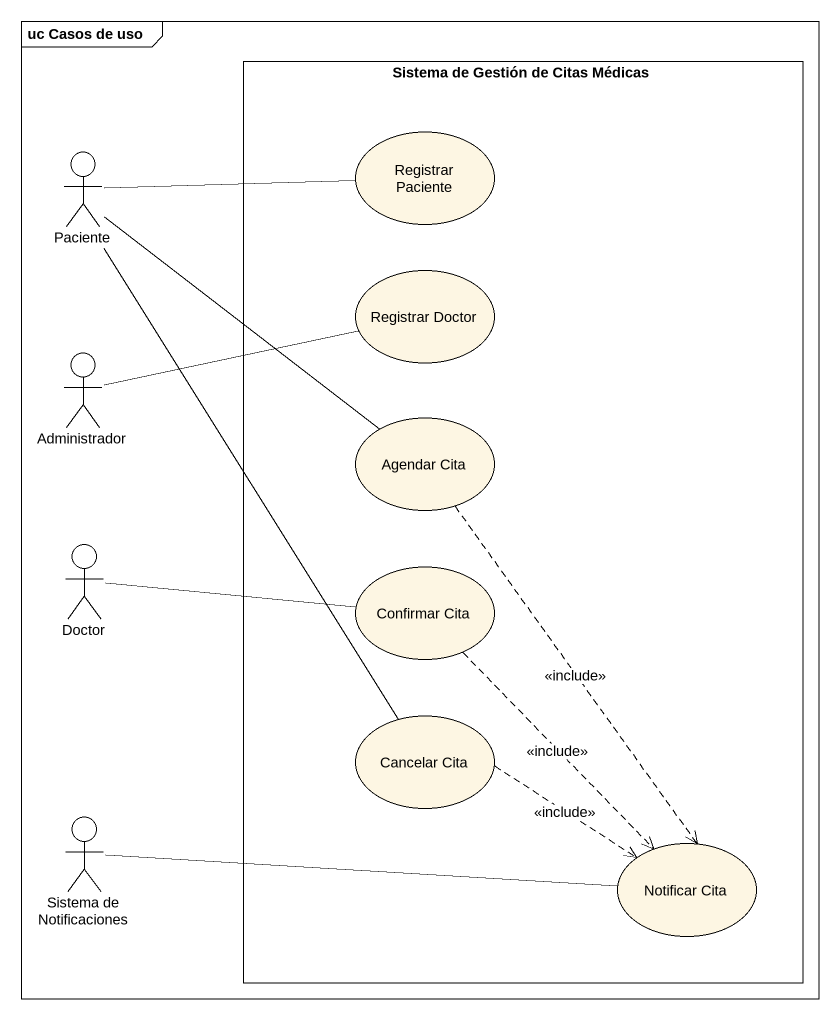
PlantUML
@startuml
mainframe uc Casos de uso
rectangle "Sistema de Gestión de Citas Médicas" as Sistema_de_Gestión_de_Citas {
  usecase "Registrar Paciente" as Registrar_Paciente
  usecase "Registrar Doctor" as Registrar_Doctor
  usecase "Agendar Cita" as Agendar_Cita
  usecase "Confirmar Cita" as Confirmar_Cita
  usecase "Cancelar Cita" as Cancelar_Cita
  usecase "Notificar Cita" as Notificar_Cita
}
actor Paciente
actor Administrador
actor Doctor
actor "Sistema de Notificaciones" as Sistema_de_Notificaciones
Paciente -right- Registrar_Paciente
Paciente -- Agendar_Cita
Paciente -- Cancelar_Cita
Administrador -right- Registrar_Doctor
Agendar_Cita ..> Notificar_Cita : <<include>>
Doctor -right- Confirmar_Cita
Confirmar_Cita ..> Notificar_Cita : <<include>>
Cancelar_Cita .right.> Notificar_Cita : <<include>>
Sistema_de_Notificaciones -right- Notificar_Cita
@enduml
